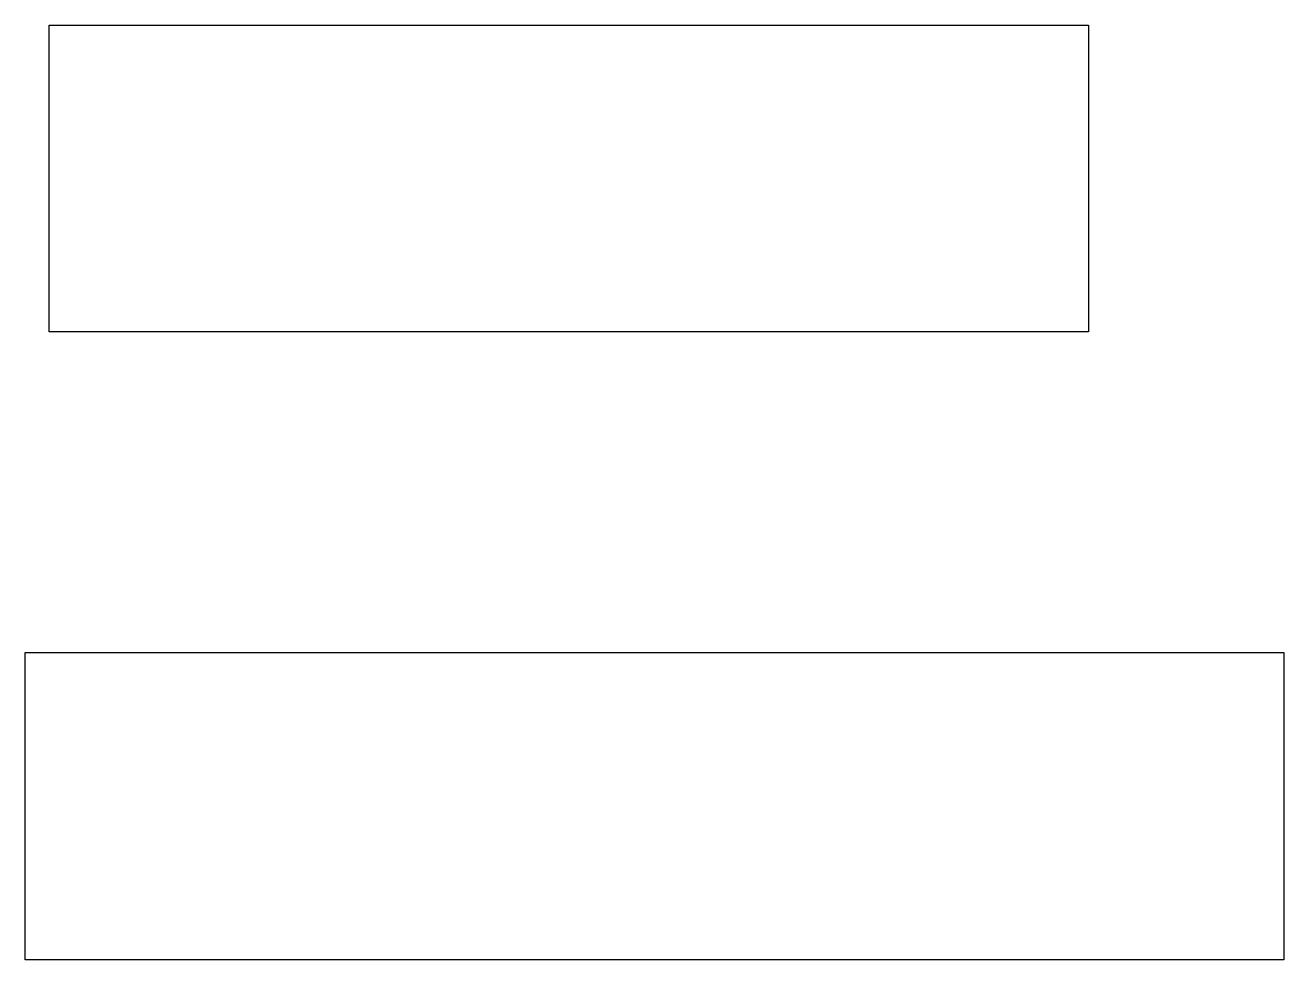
# Model space of a CAD drawing. Header units: millimetres. Extents: x 10 to 831, y 7 to 587.
# Drawn here: x 98.97 to 115.69, y 456.93 to 469.36 of the extents above; entities that cross this region are included whole.
import ezdxf

# ---------------------------------------------------------------- set-up
doc = ezdxf.new("R2010")
doc.units = ezdxf.units.MM
doc.layers.get('0').update_dxf_attribs({"linetype": 'CONTINUOUS'})

msp = doc.modelspace()

# ---------------------------------------------------------------- linework, layer by layer
at = {"color": 0}
for p, q in [((99.2861, 469.357), (113.097, 469.357)), ((99.2861, 465.282), (99.2861, 469.357)), ((113.097, 469.357), (113.097, 465.282)), ((113.097, 465.282), (99.2861, 465.282)), ((98.9679, 461.017), (115.69, 461.017)), ((98.9679, 456.932), (98.9679, 461.017)), ((115.69, 461.017), (115.69, 456.932)), ((115.69, 456.932), (98.9679, 456.932))]:
    msp.add_line(p, q, dxfattribs=at)

doc.saveas('drawing.dxf')
